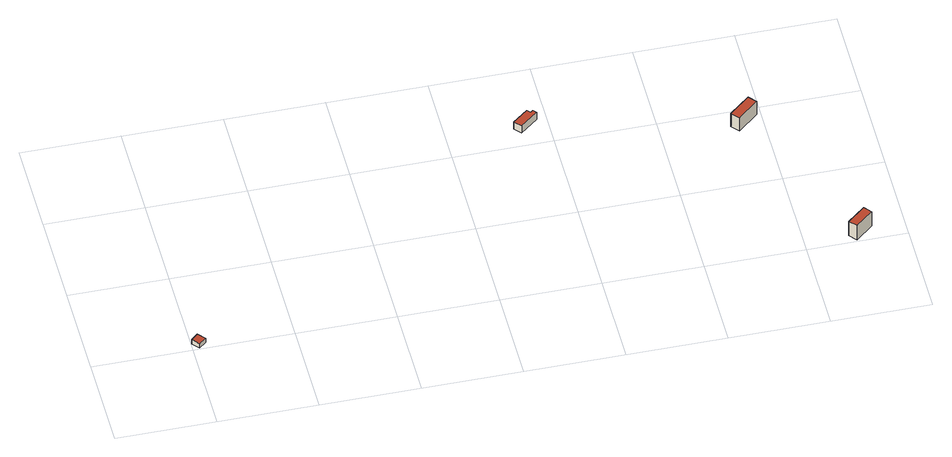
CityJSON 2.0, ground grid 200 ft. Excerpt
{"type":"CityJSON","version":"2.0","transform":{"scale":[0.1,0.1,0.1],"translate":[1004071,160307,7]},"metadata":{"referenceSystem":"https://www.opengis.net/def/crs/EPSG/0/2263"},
"CityObjects":{
"building1":{"type":"Building","attributes":{"name":"Bldg_2511007583","BIN":"3377618"},"geometry":[{"type":"MultiSurface","lod":"2","boundaries":[[[0,1,2,3]],[[4,5,6,7]],[[0,3,7,6]],[[1,0,6,5]],[[2,1,5,4]],[[3,2,4,7]]],"semantics":{"surfaces":[{"type":"RoofSurface","BIN":"3377618"},{"type":"GroundSurface"},{"type":"WallSurface"}],"values":[0,1,2,2,2,2]}}]},
"building2":{"type":"Building","attributes":{"name":"Bldg_2210014581","BIN":"3241781"},"geometry":[{"type":"MultiSurface","lod":"2","boundaries":[[[8,9,10,11,12,13]],[[14,15,16,17,18,19]],[[12,11,19,18]],[[13,12,18,17]],[[8,13,17,16]],[[9,8,16,15]],[[10,9,15,14]],[[11,10,14,19]]],"semantics":{"surfaces":[{"type":"RoofSurface","BIN":"3241781"},{"type":"GroundSurface"},{"type":"WallSurface"}],"values":[0,1,2,2,2,2,2,2]}}]},
"building3":{"type":"Building","attributes":{"name":"Bldg_2210009457","BIN":"3340372"},"geometry":[{"type":"MultiSurface","lod":"2","boundaries":[[[20,21,22,23]],[[24,25,26,27]],[[20,23,27,26]],[[21,20,26,25]],[[22,21,25,24]],[[23,22,24,27]]],"semantics":{"surfaces":[{"type":"RoofSurface","BIN":"3340372"},{"type":"GroundSurface"},{"type":"WallSurface"}],"values":[0,1,2,2,2,2]}}]},
"building4":{"type":"Building","attributes":{"name":"Bldg_2210004141","BIN":"3242279"},"geometry":[{"type":"MultiSurface","lod":"2","boundaries":[[[28,29,30,31]],[[32,33,34,35]],[[30,29,35,34]],[[31,30,34,33]],[[28,31,33,32]],[[29,28,32,35]]],"semantics":{"surfaces":[{"type":"RoofSurface","BIN":"3242279"},{"type":"GroundSurface"},{"type":"WallSurface"}],"values":[0,1,2,2,2,2]}}]}
},
"vertices":[
[143,272,147],[3,148,147],[132,2,147],[272,126,147],[132,2,31],[3,148,31],[143,272,31],[272,126,31],
[7637,4740,189],[7325,4489,189],[7441,4346,189],[7806,4639,189],[7749,4710,189],[7696,4667,189],[7441,4346,5],[7325,4489,5],[7637,4740,5],[7696,4667,5],[7749,4710,5],[7806,4639,5],
[11780,3954,363],[11362,3597,363],[11494,3442,363],[11913,3799,363],[11494,3442,12],[11362,3597,12],[11780,3954,12],[11913,3799,12],
[13225,467,414],[12865,165,414],[12991,14,414],[13351,317,414],[13225,467,39],[13351,317,39],[12991,14,39],[12865,165,39]
]}
